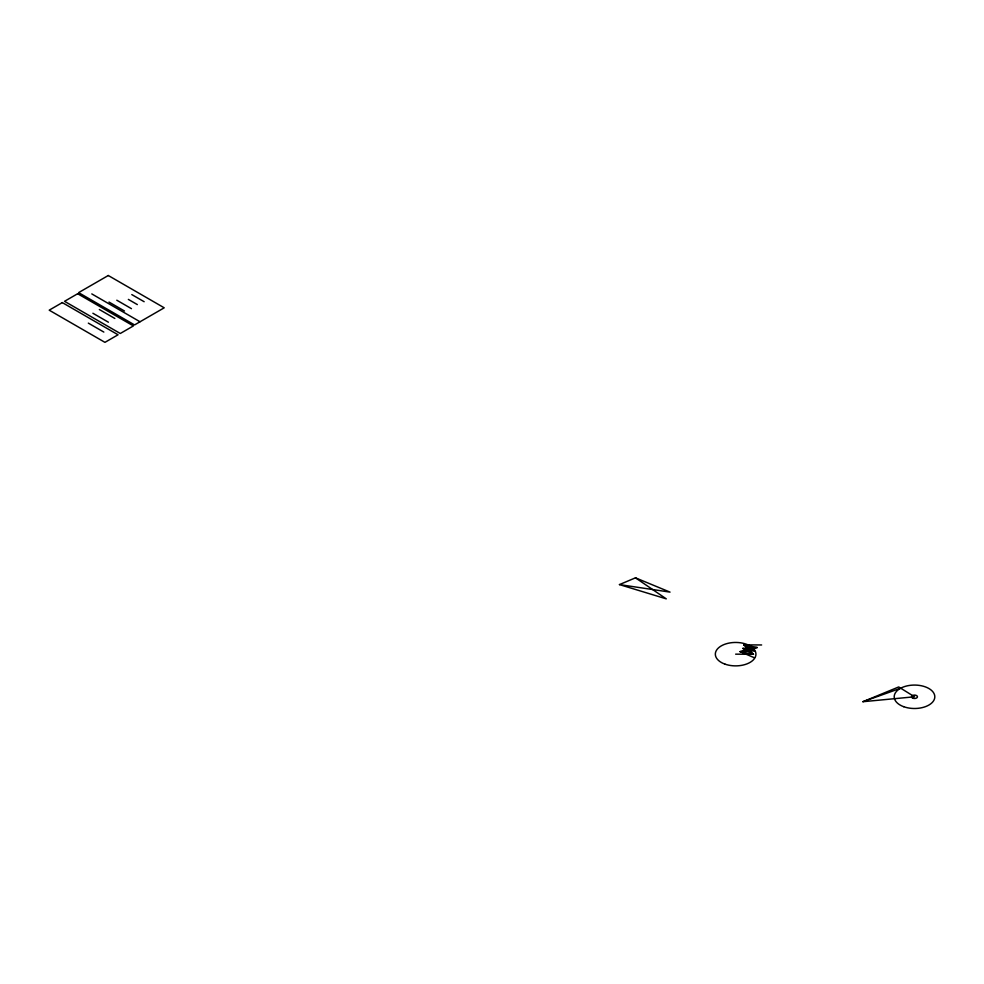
<?xml version="1.0" encoding="UTF-8"?>
<svg xmlns="http://www.w3.org/2000/svg" width="984" height="984" viewBox="0 0 984 984"><rect width="100%" height="100%" fill="white"/><g stroke="black" fill="none" stroke-linecap="round" stroke-linejoin="round"><path stroke-width="1.48" d="M619.453 584.594L635.479 577.829L670.03 592.122L619.453 584.594L666.279 598.862L635.479 577.829M862.931 701.703L898.712 686.955L914.517 696.783L862.931 701.703L900.717 688.197M735.651 654.163L753.486 654.249L743.781 644.877L757.25 647.509L740.029 651.629L754.482 657.792M761.628 644.963L743.781 644.877L754.445 650.707L740.029 651.629L753.486 654.249L742.834 648.419L757.25 647.509M742.834 648.419L754.445 650.707M131.782 294.573L144.156 301.719M128.35 299.394L137.342 304.585M116.788 300.206L131.45 308.668M108.99 302.063L124.501 311.018M91.795 293.909L139.999 321.743M99.347 309.517L114.857 318.472M92.89 313.244L108.4 322.198M88.326 323.121L103.837 332.075M108.277 275.508L78.609 292.629L134.562 324.929L164.217 307.808L108.277 275.508M62.312 302.592L49.2 310.169L104.944 342.346L118.055 334.781L62.312 302.592M77.65 293.736L64.538 301.313L120.282 333.49L133.393 325.925L77.65 293.736M903.73 706.709A20.295 11.71 0 0 0 934.8 697.213A20.295 11.71 0 0 0 905.034 686.426A20.295 11.71 0 0 0 903.73 706.709M912.869 698.197A2.94 1.697 0 0 0 917.457 696.906A2.94 1.697 0 0 0 913.238 695.257A2.94 1.697 0 0 0 912.869 698.197M724.864 664.089A20.295 11.71 0 0 0 755.921 654.594A20.295 11.71 0 0 0 726.155 643.807A20.295 11.71 0 0 0 724.864 664.089"/></g></svg>
